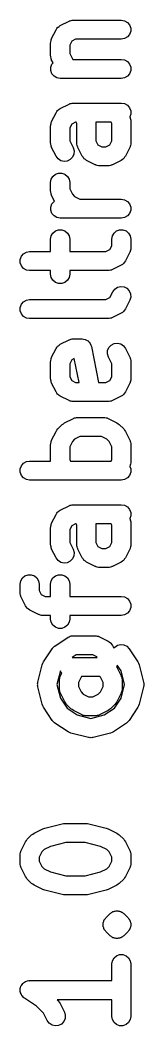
# Model space of a CAD drawing. Extents: x 93.8 to 153.2, y -121.7 to -73.6.
# Drawn here: x 96.64 to 97.45, y -93.76 to -87.18 of the extents above; entities that cross this region are included whole.
import ezdxf

# ---------------------------------------------------------------- set-up
doc = ezdxf.new("R2010")
doc.units = 0
doc.header["$MEASUREMENT"] = 0
doc.layers.add('BLACK', color=7, linetype='CONTINUOUS')

msp = doc.modelspace()

# ---------------------------------------------------------------- linework, layer by layer
at = {"layer": 'Black'}
for p, q in [((96.9, -87.2178), (96.9572, -87.1892)), ((96.9572, -87.1892), (96.9606, -87.1882)), ((96.9606, -87.1882), (96.9638, -87.1864)), ((96.9638, -87.1864), (96.971, -87.1851)), ((96.971, -87.1851), (96.978, -87.1831)), ((96.978, -87.1831), (96.9816, -87.1833)), ((96.9816, -87.1833), (96.9851, -87.1826)), ((96.9851, -87.1826), (97.2994, -87.1826)), ((97.2994, -87.1826), (97.3208, -87.1864)), ((97.3208, -87.1864), (97.3396, -87.1973)), ((97.3396, -87.1973), (97.3536, -87.2139)), ((96.8435, -87.3029), (96.8721, -87.2458)), ((96.8721, -87.2458), (96.8776, -87.2384)), ((96.8776, -87.2384), (96.8826, -87.2307)), ((96.8826, -87.2307), (96.884, -87.2297)), ((96.884, -87.2297), (96.885, -87.2283)), ((96.885, -87.2283), (96.8927, -87.2233)), ((96.8927, -87.2233), (96.9, -87.2178)), ((97.3536, -87.2764), (97.3396, -87.293)), ((97.3536, -87.2139), (97.361, -87.2343)), ((97.361, -87.256), (97.3536, -87.2764)), ((97.361, -87.2343), (97.361, -87.256)), ((96.8369, -87.3309), (96.8376, -87.3273)), ((96.8369, -87.4166), (96.8369, -87.3309)), ((96.8373, -87.3237), (96.8394, -87.3167)), ((96.8376, -87.3273), (96.8373, -87.3237)), ((96.8394, -87.3167), (96.8407, -87.3095)), ((96.8407, -87.3095), (96.8425, -87.3064)), ((96.8425, -87.3064), (96.8435, -87.3029)), ((96.9746, -87.3203), (96.9619, -87.3456)), ((96.9999, -87.3076), (96.9746, -87.3203)), ((97.2994, -87.3076), (96.9999, -87.3076)), ((97.3208, -87.3039), (97.2994, -87.3076)), ((97.3396, -87.293), (97.3208, -87.3039)), ((96.9619, -87.3456), (96.9619, -87.4018)), ((96.9619, -87.4018), (96.9794, -87.4367)), ((96.8376, -87.4201), (96.8369, -87.4166)), ((96.8373, -87.4237), (96.8376, -87.4201)), ((96.8394, -87.4307), (96.8373, -87.4237)), ((96.8379, -87.4914), (96.8453, -87.471)), ((96.8407, -87.4379), (96.8394, -87.4307)), ((96.8425, -87.4411), (96.8407, -87.4379)), ((96.8435, -87.4445), (96.8425, -87.4411)), ((96.8525, -87.4625), (96.8435, -87.4445)), ((96.8453, -87.471), (96.8525, -87.4625)), ((96.9794, -87.4367), (96.9825, -87.4398)), ((96.9825, -87.4398), (97.2994, -87.4398)), ((97.2994, -87.4398), (97.3208, -87.4436)), ((97.3208, -87.4436), (97.3396, -87.4544)), ((97.3396, -87.4544), (97.3536, -87.471)), ((97.3536, -87.471), (97.361, -87.4914)), ((96.8379, -87.5131), (96.8379, -87.4914)), ((96.8453, -87.5335), (96.8379, -87.5131)), ((96.8593, -87.5502), (96.8453, -87.5335)), ((97.3536, -87.5335), (97.3396, -87.5502)), ((97.361, -87.5131), (97.3536, -87.5335)), ((97.361, -87.4914), (97.361, -87.5131)), ((96.8781, -87.561), (96.8593, -87.5502)), ((96.8994, -87.5648), (96.8781, -87.561)), ((97.2994, -87.5648), (96.8994, -87.5648)), ((97.3208, -87.561), (97.2994, -87.5648)), ((97.3396, -87.5502), (97.3208, -87.561)), ((96.9, -87.7607), (96.9572, -87.7321)), ((96.9572, -87.7321), (96.9606, -87.7311)), ((96.9606, -87.7311), (96.9638, -87.7293)), ((96.9638, -87.7293), (96.971, -87.728)), ((96.971, -87.728), (96.978, -87.7259)), ((96.978, -87.7259), (96.9816, -87.7261)), ((96.9816, -87.7261), (96.9851, -87.7255)), ((96.9851, -87.7255), (97.2994, -87.7255)), ((97.2994, -87.7255), (97.3208, -87.7293)), ((97.3208, -87.7293), (97.3396, -87.7401)), ((96.8435, -87.8458), (96.8721, -87.7886)), ((96.8721, -87.7886), (96.8776, -87.7812)), ((96.8776, -87.7812), (96.8826, -87.7736)), ((96.8826, -87.7736), (96.884, -87.7726)), ((96.884, -87.7726), (96.885, -87.7712)), ((96.885, -87.7712), (96.8927, -87.7661)), ((96.8927, -87.7661), (96.9, -87.7607)), ((97.3396, -87.7401), (97.3536, -87.7567)), ((97.3536, -87.7567), (97.361, -87.7771)), ((97.361, -87.7989), (97.3547, -87.816)), ((97.361, -87.7771), (97.361, -87.7989)), ((96.8369, -87.8737), (96.8376, -87.8702)), ((96.8373, -87.8666), (96.8394, -87.8595)), ((96.8376, -87.8702), (96.8373, -87.8666)), ((96.8394, -87.8595), (96.8407, -87.8523)), ((96.8407, -87.8523), (96.8425, -87.8492)), ((96.8425, -87.8492), (96.8435, -87.8458)), ((96.9746, -87.8632), (96.9619, -87.8885)), ((96.9999, -87.8505), (96.9746, -87.8632)), ((97.0037, -87.8505), (96.9999, -87.8505)), ((97.0084, -87.8599), (97.0037, -87.8505)), ((97.0084, -87.988), (97.0084, -87.8599)), ((97.1334, -87.8505), (97.1334, -87.9732)), ((97.2322, -87.8505), (97.1334, -87.8505)), ((97.2369, -87.8599), (97.2322, -87.8505)), ((97.2369, -87.9732), (97.2369, -87.8599)), ((97.3547, -87.816), (97.3553, -87.8172)), ((97.3553, -87.8172), (97.3564, -87.8206)), ((97.3564, -87.8206), (97.3582, -87.8238)), ((97.3582, -87.8238), (97.3594, -87.831)), ((97.3594, -87.831), (97.3615, -87.838)), ((97.3615, -87.838), (97.3613, -87.8416)), ((97.3613, -87.8416), (97.3619, -87.8451)), ((97.3619, -87.8451), (97.3619, -87.988)), ((96.8369, -87.988), (96.8369, -87.8737)), ((96.9619, -87.8885), (96.9619, -87.9732)), ((96.8376, -87.9915), (96.8369, -87.988)), ((96.8373, -87.9951), (96.8376, -87.9915)), ((96.8394, -88.0022), (96.8373, -87.9951)), ((96.8407, -88.0094), (96.8394, -88.0022)), ((96.9619, -87.9732), (96.9839, -88.0172)), ((97.009, -87.9915), (97.0084, -87.988)), ((97.0088, -87.9951), (97.009, -87.9915)), ((97.0109, -88.0022), (97.0088, -87.9951)), ((97.0121, -88.0094), (97.0109, -88.0022)), ((97.1334, -87.9732), (97.146, -87.9986)), ((97.146, -87.9986), (97.1713, -88.0112)), ((97.199, -88.0112), (97.2243, -87.9986)), ((97.2243, -87.9986), (97.2369, -87.9732)), ((97.3594, -88.0022), (97.3582, -88.0094)), ((97.3615, -87.9951), (97.3594, -88.0022)), ((97.3619, -87.988), (97.3613, -87.9915)), ((97.3613, -87.9915), (97.3615, -87.9951)), ((96.8425, -88.0125), (96.8407, -88.0094)), ((96.8435, -88.0159), (96.8425, -88.0125)), ((96.8721, -88.0731), (96.8435, -88.0159)), ((96.9888, -88.0597), (96.9802, -88.0796)), ((96.9839, -88.0172), (96.9901, -88.038)), ((96.9901, -88.038), (96.9888, -88.0597)), ((97.0139, -88.0125), (97.0121, -88.0094)), ((97.015, -88.0159), (97.0139, -88.0125)), ((97.0435, -88.0731), (97.015, -88.0159)), ((97.1713, -88.0112), (97.199, -88.0112)), ((97.3553, -88.0159), (97.3268, -88.0731)), ((97.3564, -88.0125), (97.3553, -88.0159)), ((97.3582, -88.0094), (97.3564, -88.0125)), ((96.885, -88.0905), (96.8721, -88.0731)), ((96.9031, -88.1025), (96.885, -88.0905)), ((96.9243, -88.1075), (96.9031, -88.1025)), ((96.9458, -88.105), (96.9243, -88.1075)), ((96.9652, -88.0953), (96.9458, -88.105)), ((96.9802, -88.0796), (96.9652, -88.0953)), ((97.049, -88.0805), (97.0435, -88.0731)), ((97.054, -88.0881), (97.049, -88.0805)), ((97.0554, -88.0891), (97.054, -88.0881)), ((97.0565, -88.0905), (97.0554, -88.0891)), ((97.0641, -88.0956), (97.0565, -88.0905)), ((97.0715, -88.101), (97.0641, -88.0956)), ((97.1286, -88.1296), (97.0715, -88.101)), ((97.1321, -88.1306), (97.1286, -88.1296)), ((97.1352, -88.1324), (97.1321, -88.1306)), ((97.1424, -88.1337), (97.1352, -88.1324)), ((97.1494, -88.1358), (97.1424, -88.1337)), ((97.2279, -88.1337), (97.2209, -88.1358)), ((97.2351, -88.1324), (97.2279, -88.1337)), ((97.2382, -88.1306), (97.2351, -88.1324)), ((97.2417, -88.1296), (97.2382, -88.1306)), ((97.2988, -88.101), (97.2417, -88.1296)), ((97.3062, -88.0956), (97.2988, -88.101)), ((97.3138, -88.0905), (97.3062, -88.0956)), ((97.3149, -88.0891), (97.3138, -88.0905)), ((97.3162, -88.0881), (97.3149, -88.0891)), ((97.3213, -88.0805), (97.3162, -88.0881)), ((97.3268, -88.0731), (97.3213, -88.0805)), ((96.8516, -88.205), (96.8682, -88.191)), ((96.8682, -88.191), (96.8886, -88.1836)), ((96.8886, -88.1836), (96.9103, -88.1836)), ((96.9103, -88.1836), (96.9307, -88.191)), ((96.9307, -88.191), (96.9473, -88.205)), ((97.153, -88.1356), (97.1494, -88.1358)), ((97.1566, -88.1362), (97.153, -88.1356)), ((97.2137, -88.1362), (97.1566, -88.1362)), ((97.2173, -88.1356), (97.2137, -88.1362)), ((97.2209, -88.1358), (97.2173, -88.1356)), ((96.8369, -88.2451), (96.8407, -88.2238)), ((96.8369, -88.3023), (96.8369, -88.2451)), ((96.8407, -88.2238), (96.8516, -88.205)), ((96.9473, -88.205), (96.9582, -88.2238)), ((96.9582, -88.2238), (96.9619, -88.2451)), ((96.9619, -88.2451), (96.9619, -88.2875)), ((96.8376, -88.3058), (96.8369, -88.3023)), ((96.8373, -88.3094), (96.8376, -88.3058)), ((96.8394, -88.3164), (96.8373, -88.3094)), ((96.8407, -88.3237), (96.8394, -88.3164)), ((96.8425, -88.3268), (96.8407, -88.3237)), ((96.8435, -88.3302), (96.8425, -88.3268)), ((96.862, -88.3671), (96.8435, -88.3302)), ((96.9619, -88.2875), (96.9794, -88.3224)), ((96.9794, -88.3224), (96.9936, -88.3366)), ((96.8379, -88.4057), (96.8453, -88.3853)), ((96.8453, -88.3853), (96.8593, -88.3687)), ((96.8593, -88.3687), (96.862, -88.3671)), ((96.9936, -88.3366), (97.0285, -88.3541)), ((97.0285, -88.3541), (97.2994, -88.3541)), ((97.2994, -88.3541), (97.3208, -88.3578)), ((97.3208, -88.3578), (97.3396, -88.3687)), ((97.3396, -88.3687), (97.3536, -88.3853)), ((97.3536, -88.3853), (97.361, -88.4057)), ((96.8379, -88.4274), (96.8379, -88.4057)), ((96.8453, -88.4478), (96.8379, -88.4274)), ((96.8593, -88.4644), (96.8453, -88.4478)), ((97.3536, -88.4478), (97.3396, -88.4644)), ((97.361, -88.4274), (97.3536, -88.4478)), ((97.361, -88.4057), (97.361, -88.4274)), ((96.8781, -88.4753), (96.8593, -88.4644)), ((96.8994, -88.4791), (96.8781, -88.4753)), ((97.2994, -88.4791), (96.8994, -88.4791)), ((97.3208, -88.4753), (97.2994, -88.4791)), ((97.3396, -88.4644), (97.3208, -88.4753)), ((96.8407, -88.5952), (96.8516, -88.5764)), ((96.8516, -88.5764), (96.8682, -88.5624)), ((96.8682, -88.5624), (96.8886, -88.555)), ((96.8886, -88.555), (96.9103, -88.555)), ((96.9103, -88.555), (96.9307, -88.5624)), ((96.9307, -88.5624), (96.9473, -88.5764)), ((96.9473, -88.5764), (96.9582, -88.5952)), ((97.2407, -88.5952), (97.2516, -88.5764)), ((97.2516, -88.5764), (97.2682, -88.5624)), ((97.2682, -88.5624), (97.2886, -88.555)), ((97.2886, -88.555), (97.3103, -88.555)), ((97.3103, -88.555), (97.3307, -88.5624)), ((97.3307, -88.5624), (97.3473, -88.5764)), ((97.3473, -88.5764), (97.3582, -88.5952)), ((96.8369, -88.6166), (96.8407, -88.5952)), ((96.8369, -88.6969), (96.8369, -88.6166)), ((96.9582, -88.5952), (96.9619, -88.6166)), ((96.9619, -88.6166), (96.9619, -88.6969)), ((97.2243, -88.6843), (97.2369, -88.659)), ((97.2369, -88.6166), (97.2407, -88.5952)), ((97.2369, -88.659), (97.2369, -88.6166)), ((97.3582, -88.5952), (97.3619, -88.6166)), ((97.3619, -88.6166), (97.3619, -88.6737)), ((96.6453, -88.7282), (96.6593, -88.7116)), ((96.6593, -88.7116), (96.6781, -88.7007)), ((96.6781, -88.7007), (96.6994, -88.6969)), ((96.6994, -88.6969), (96.8369, -88.6969)), ((96.9619, -88.6969), (97.199, -88.6969)), ((97.199, -88.6969), (97.2243, -88.6843)), ((97.3553, -88.7017), (97.3268, -88.7588)), ((97.3564, -88.6982), (97.3553, -88.7017)), ((97.3582, -88.6951), (97.3564, -88.6982)), ((97.3594, -88.6879), (97.3582, -88.6951)), ((97.3615, -88.6809), (97.3594, -88.6879)), ((97.3619, -88.6737), (97.3613, -88.6773)), ((97.3613, -88.6773), (97.3615, -88.6809)), ((96.6379, -88.7486), (96.6453, -88.7282)), ((96.6379, -88.7703), (96.6379, -88.7486)), ((96.6453, -88.7907), (96.6379, -88.7703)), ((96.6593, -88.8073), (96.6453, -88.7907)), ((97.2988, -88.7868), (97.2417, -88.8153)), ((97.3062, -88.7813), (97.2988, -88.7868)), ((97.3138, -88.7762), (97.3062, -88.7813)), ((97.3149, -88.7749), (97.3138, -88.7762)), ((97.3162, -88.7738), (97.3149, -88.7749)), ((97.3213, -88.7662), (97.3162, -88.7738)), ((97.3268, -88.7588), (97.3213, -88.7662)), ((96.6781, -88.8182), (96.6593, -88.8073)), ((96.6994, -88.8219), (96.6781, -88.8182)), ((96.8369, -88.8219), (96.6994, -88.8219)), ((96.8369, -88.8451), (96.8369, -88.8219)), ((96.8407, -88.8665), (96.8369, -88.8451)), ((96.9619, -88.8451), (96.9582, -88.8665)), ((97.2137, -88.8219), (96.9619, -88.8219)), ((96.9619, -88.8219), (96.9619, -88.8451)), ((97.2173, -88.8213), (97.2137, -88.8219)), ((97.2209, -88.8215), (97.2173, -88.8213)), ((97.2279, -88.8194), (97.2209, -88.8215)), ((97.2351, -88.8182), (97.2279, -88.8194)), ((97.2382, -88.8164), (97.2351, -88.8182)), ((97.2417, -88.8153), (97.2382, -88.8164)), ((96.8516, -88.8853), (96.8407, -88.8665)), ((96.8682, -88.8993), (96.8516, -88.8853)), ((96.8886, -88.9067), (96.8682, -88.8993)), ((96.9103, -88.9067), (96.8886, -88.9067)), ((96.9307, -88.8993), (96.9103, -88.9067)), ((96.9473, -88.8853), (96.9307, -88.8993)), ((96.9582, -88.8665), (96.9473, -88.8853)), ((97.2243, -88.9986), (97.2435, -88.96)), ((97.2435, -88.96), (97.2565, -88.9426)), ((97.2565, -88.9426), (97.2746, -88.9307)), ((97.2746, -88.9307), (97.2957, -88.9256)), ((97.2957, -88.9256), (97.3172, -88.9281)), ((97.3172, -88.9281), (97.3367, -88.9378)), ((97.3367, -88.9378), (97.3516, -88.9536)), ((97.3516, -88.9536), (97.3602, -88.9735)), ((97.3602, -88.9735), (97.3615, -88.9951)), ((96.6379, -89.0629), (96.6453, -89.0425)), ((96.6453, -89.0425), (96.6593, -89.0258)), ((96.6593, -89.0258), (96.6781, -89.015)), ((96.6781, -89.015), (96.6994, -89.0112)), ((96.6994, -89.0112), (97.199, -89.0112)), ((97.199, -89.0112), (97.2243, -88.9986)), ((97.3553, -89.016), (97.3268, -89.0731)), ((97.3615, -88.9951), (97.3553, -89.016)), ((96.6379, -89.0846), (96.6379, -89.0629)), ((96.6453, -89.105), (96.6379, -89.0846)), ((96.6593, -89.1216), (96.6453, -89.105)), ((96.6781, -89.1324), (96.6593, -89.1216)), ((97.2988, -89.101), (97.2417, -89.1296)), ((97.3062, -89.0956), (97.2988, -89.101)), ((97.3138, -89.0905), (97.3062, -89.0956)), ((97.3149, -89.0891), (97.3138, -89.0905)), ((97.3162, -89.0881), (97.3149, -89.0891)), ((97.3213, -89.0805), (97.3162, -89.0881)), ((97.3268, -89.0731), (97.3213, -89.0805)), ((96.6994, -89.1362), (96.6781, -89.1324)), ((97.2137, -89.1362), (96.6994, -89.1362)), ((97.2173, -89.1356), (97.2137, -89.1362)), ((97.2209, -89.1358), (97.2173, -89.1356)), ((97.2279, -89.1337), (97.2209, -89.1358)), ((97.2351, -89.1324), (97.2279, -89.1337)), ((97.2382, -89.1306), (97.2351, -89.1324)), ((97.2417, -89.1296), (97.2382, -89.1306)), ((96.8776, -89.3241), (96.8826, -89.3165)), ((96.8826, -89.3165), (96.884, -89.3154)), ((96.884, -89.3154), (96.885, -89.314)), ((96.885, -89.314), (96.8927, -89.309)), ((96.8927, -89.309), (96.9, -89.3035)), ((96.9, -89.3035), (96.9572, -89.275)), ((96.9572, -89.275), (96.9606, -89.2739)), ((96.9606, -89.2739), (96.9638, -89.2721)), ((96.9638, -89.2721), (96.971, -89.2709)), ((96.971, -89.2709), (96.978, -89.2688)), ((96.978, -89.2688), (96.9816, -89.269)), ((96.9816, -89.269), (96.9851, -89.2684)), ((96.9851, -89.2684), (97.0423, -89.2684)), ((97.0423, -89.2684), (97.0523, -89.2701)), ((97.0523, -89.2701), (97.0623, -89.2717)), ((97.0623, -89.2717), (97.063, -89.272)), ((97.063, -89.272), (97.0637, -89.2721)), ((97.0637, -89.2721), (97.0724, -89.2772)), ((97.0724, -89.2772), (97.0814, -89.2821)), ((97.0814, -89.2821), (97.0818, -89.2826)), ((97.0818, -89.2826), (97.0825, -89.283)), ((97.0825, -89.283), (97.089, -89.2908)), ((97.089, -89.2908), (97.0957, -89.2984)), ((97.0957, -89.2984), (97.0959, -89.2991)), ((97.0959, -89.2991), (97.0964, -89.2996)), ((97.0964, -89.2996), (97.0999, -89.3092)), ((97.0999, -89.3092), (97.1036, -89.3186)), ((97.1036, -89.3186), (97.1507, -89.5541)), ((97.2187, -89.325), (97.2336, -89.3092)), ((97.2336, -89.3092), (97.253, -89.2995)), ((97.253, -89.2995), (97.2746, -89.297)), ((97.2746, -89.297), (97.2957, -89.3021)), ((97.2957, -89.3021), (97.3138, -89.314)), ((97.3138, -89.314), (97.3268, -89.3315)), ((96.8435, -89.3886), (96.8721, -89.3315)), ((96.8721, -89.3315), (96.8776, -89.3241)), ((97.2088, -89.3666), (97.2101, -89.3449)), ((97.215, -89.3874), (97.2088, -89.3666)), ((97.2101, -89.3449), (97.2187, -89.325)), ((97.3268, -89.3315), (97.3553, -89.3886)), ((96.8369, -89.4166), (96.8376, -89.413)), ((96.8369, -89.5309), (96.8369, -89.4166)), ((96.8373, -89.4094), (96.8394, -89.4024)), ((96.8376, -89.413), (96.8373, -89.4094)), ((96.8394, -89.4024), (96.8407, -89.3952)), ((96.8407, -89.3952), (96.8425, -89.3921)), ((96.8425, -89.3921), (96.8435, -89.3886)), ((96.9746, -89.406), (96.9619, -89.4313)), ((96.9619, -89.4313), (96.9619, -89.5161)), ((96.9919, -89.3974), (96.9746, -89.406)), ((97.0232, -89.5541), (96.9919, -89.3974)), ((97.2369, -89.4313), (97.215, -89.3874)), ((97.2369, -89.5161), (97.2369, -89.4313)), ((97.3553, -89.3886), (97.3564, -89.3921)), ((97.3564, -89.3921), (97.3582, -89.3952)), ((97.3582, -89.3952), (97.3594, -89.4024)), ((97.3594, -89.4024), (97.3615, -89.4094)), ((97.3615, -89.4094), (97.3613, -89.413)), ((97.3613, -89.413), (97.3619, -89.4166)), ((97.3619, -89.4166), (97.3619, -89.5309)), ((96.9619, -89.5161), (96.9746, -89.5414)), ((97.2243, -89.5414), (97.2369, -89.5161)), ((96.8376, -89.5344), (96.8369, -89.5309)), ((96.8373, -89.538), (96.8376, -89.5344)), ((96.8394, -89.545), (96.8373, -89.538)), ((96.8407, -89.5522), (96.8394, -89.545)), ((96.8425, -89.5554), (96.8407, -89.5522)), ((96.8435, -89.5588), (96.8425, -89.5554)), ((96.8721, -89.616), (96.8435, -89.5588)), ((96.9746, -89.5414), (96.9999, -89.5541)), ((96.9999, -89.5541), (97.0232, -89.5541)), ((97.1507, -89.5541), (97.199, -89.5541)), ((97.199, -89.5541), (97.2243, -89.5414)), ((97.3553, -89.5588), (97.3268, -89.616)), ((97.3564, -89.5554), (97.3553, -89.5588)), ((97.3582, -89.5522), (97.3564, -89.5554)), ((97.3594, -89.545), (97.3582, -89.5522)), ((97.3615, -89.538), (97.3594, -89.545)), ((97.3619, -89.5309), (97.3613, -89.5344)), ((97.3613, -89.5344), (97.3615, -89.538)), ((96.8776, -89.6233), (96.8721, -89.616)), ((96.8826, -89.631), (96.8776, -89.6233)), ((96.884, -89.632), (96.8826, -89.631)), ((96.885, -89.6334), (96.884, -89.632)), ((96.8927, -89.6384), (96.885, -89.6334)), ((96.9, -89.6439), (96.8927, -89.6384)), ((96.9572, -89.6725), (96.9, -89.6439)), ((97.2988, -89.6439), (97.2417, -89.6725)), ((97.3062, -89.6384), (97.2988, -89.6439)), ((97.3138, -89.6334), (97.3062, -89.6384)), ((97.3149, -89.632), (97.3138, -89.6334)), ((97.3162, -89.631), (97.3149, -89.632)), ((97.3213, -89.6233), (97.3162, -89.631)), ((97.3268, -89.616), (97.3213, -89.6233)), ((96.9606, -89.6735), (96.9572, -89.6725)), ((96.9638, -89.6753), (96.9606, -89.6735)), ((96.971, -89.6766), (96.9638, -89.6753)), ((96.978, -89.6787), (96.971, -89.6766)), ((96.9816, -89.6784), (96.978, -89.6787)), ((96.9851, -89.6791), (96.9816, -89.6784)), ((97.2137, -89.6791), (96.9851, -89.6791)), ((97.2173, -89.6784), (97.2137, -89.6791)), ((97.2209, -89.6787), (97.2173, -89.6784)), ((97.2279, -89.6766), (97.2209, -89.6787)), ((97.2351, -89.6753), (97.2279, -89.6766)), ((97.2382, -89.6735), (97.2351, -89.6753)), ((97.2417, -89.6725), (97.2382, -89.6735)), ((96.8838, -89.8581), (96.9124, -89.8295)), ((96.9124, -89.8295), (96.9206, -89.8238)), ((96.9206, -89.8238), (96.9286, -89.8178)), ((96.9286, -89.8178), (96.9858, -89.7892)), ((96.9858, -89.7892), (96.9892, -89.7882)), ((96.9892, -89.7882), (96.9923, -89.7864)), ((96.9923, -89.7864), (96.9996, -89.7851)), ((96.9996, -89.7851), (97.0066, -89.7831)), ((97.0066, -89.7831), (97.0102, -89.7833)), ((97.0102, -89.7833), (97.0137, -89.7826)), ((97.0137, -89.7826), (97.1851, -89.7826)), ((97.1851, -89.7826), (97.1887, -89.7833)), ((97.1887, -89.7833), (97.1923, -89.7831)), ((97.1923, -89.7831), (97.1993, -89.7851)), ((97.1993, -89.7851), (97.2065, -89.7864)), ((97.2065, -89.7864), (97.2096, -89.7882)), ((97.2096, -89.7882), (97.2131, -89.7892)), ((97.2131, -89.7892), (97.2702, -89.8178)), ((97.2702, -89.8178), (97.2783, -89.8238)), ((97.2783, -89.8238), (97.2865, -89.8295)), ((97.2865, -89.8295), (97.3151, -89.8581)), ((96.8435, -89.9315), (96.8721, -89.8743)), ((96.8721, -89.8743), (96.8781, -89.8663)), ((96.8781, -89.8663), (96.8838, -89.8581)), ((97.0285, -89.9076), (96.9936, -89.9251)), ((97.1704, -89.9076), (97.0285, -89.9076)), ((97.2053, -89.9251), (97.1704, -89.9076)), ((97.3151, -89.8581), (97.3208, -89.8663)), ((97.3208, -89.8663), (97.3268, -89.8743)), ((97.3268, -89.8743), (97.3553, -89.9315)), ((96.8369, -89.9594), (96.8376, -89.9559)), ((96.8369, -90.0684), (96.8369, -89.9594)), ((96.8373, -89.9523), (96.8394, -89.9453)), ((96.8376, -89.9559), (96.8373, -89.9523)), ((96.8394, -89.9453), (96.8407, -89.9381)), ((96.8407, -89.9381), (96.8425, -89.9349)), ((96.8425, -89.9349), (96.8435, -89.9315)), ((96.9794, -89.9393), (96.9619, -89.9742)), ((96.9619, -89.9742), (96.9619, -90.059)), ((96.9936, -89.9251), (96.9794, -89.9393)), ((97.2195, -89.9393), (97.2053, -89.9251)), ((97.2369, -89.9742), (97.2195, -89.9393)), ((97.2369, -90.059), (97.2369, -89.9742)), ((97.3553, -89.9315), (97.3564, -89.9349)), ((97.3564, -89.9349), (97.3582, -89.9381)), ((97.3582, -89.9381), (97.3594, -89.9453)), ((97.3594, -89.9453), (97.3615, -89.9523)), ((97.3615, -89.9523), (97.3613, -89.9559)), ((97.3613, -89.9559), (97.3619, -89.9594)), ((97.3619, -89.9594), (97.3619, -90.0737)), ((96.6379, -90.12), (96.6453, -90.0996)), ((96.6453, -90.0996), (96.6593, -90.083)), ((96.6593, -90.083), (96.6781, -90.0721)), ((96.6781, -90.0721), (96.6994, -90.0684)), ((96.6994, -90.0684), (96.8369, -90.0684)), ((96.9619, -90.059), (96.9666, -90.0684)), ((96.9666, -90.0684), (97.2322, -90.0684)), ((97.2322, -90.0684), (97.2369, -90.059)), ((97.3553, -90.1017), (97.3547, -90.1029)), ((97.3547, -90.1029), (97.361, -90.12)), ((97.3564, -90.0982), (97.3553, -90.1017)), ((97.3582, -90.0951), (97.3564, -90.0982)), ((97.3594, -90.0879), (97.3582, -90.0951)), ((97.3615, -90.0809), (97.3594, -90.0879)), ((97.3619, -90.0737), (97.3613, -90.0773)), ((97.3613, -90.0773), (97.3615, -90.0809)), ((96.6379, -90.1417), (96.6379, -90.12)), ((96.6453, -90.1621), (96.6379, -90.1417)), ((96.6593, -90.1787), (96.6453, -90.1621)), ((97.3536, -90.1621), (97.3396, -90.1787)), ((97.361, -90.1417), (97.3536, -90.1621)), ((97.361, -90.12), (97.361, -90.1417)), ((96.6781, -90.1896), (96.6593, -90.1787)), ((96.6994, -90.1934), (96.6781, -90.1896)), ((97.2994, -90.1934), (96.6994, -90.1934)), ((97.3208, -90.1896), (97.2994, -90.1934)), ((97.3396, -90.1787), (97.3208, -90.1896)), ((96.9, -90.3892), (96.9572, -90.3607)), ((96.9572, -90.3607), (96.9606, -90.3596)), ((96.9606, -90.3596), (96.9638, -90.3578)), ((96.9638, -90.3578), (96.971, -90.3566)), ((96.971, -90.3566), (96.978, -90.3545)), ((96.978, -90.3545), (96.9816, -90.3547)), ((96.9816, -90.3547), (96.9851, -90.3541)), ((96.9851, -90.3541), (97.2994, -90.3541)), ((97.2994, -90.3541), (97.3208, -90.3578)), ((97.3208, -90.3578), (97.3396, -90.3687)), ((97.3396, -90.3687), (97.3536, -90.3853)), ((96.8435, -90.4743), (96.8721, -90.4172)), ((96.8721, -90.4172), (96.8776, -90.4098)), ((96.8776, -90.4098), (96.8826, -90.4022)), ((96.8826, -90.4022), (96.884, -90.4011)), ((96.884, -90.4011), (96.885, -90.3998)), ((96.885, -90.3998), (96.8927, -90.3947)), ((96.8927, -90.3947), (96.9, -90.3892)), ((97.3536, -90.3853), (97.361, -90.4057)), ((97.361, -90.4274), (97.3547, -90.4446)), ((97.361, -90.4057), (97.361, -90.4274)), ((96.8369, -90.5023), (96.8376, -90.4987)), ((96.8369, -90.6166), (96.8369, -90.5023)), ((96.8373, -90.4951), (96.8394, -90.4881)), ((96.8376, -90.4987), (96.8373, -90.4951)), ((96.8394, -90.4881), (96.8407, -90.4809)), ((96.8407, -90.4809), (96.8425, -90.4778)), ((96.8425, -90.4778), (96.8435, -90.4743)), ((96.9746, -90.4917), (96.9619, -90.517)), ((96.9999, -90.4791), (96.9746, -90.4917)), ((97.0037, -90.4791), (96.9999, -90.4791)), ((97.0084, -90.4885), (97.0037, -90.4791)), ((97.0084, -90.6166), (97.0084, -90.4885)), ((97.1334, -90.4791), (97.1334, -90.6018)), ((97.2322, -90.4791), (97.1334, -90.4791)), ((97.2369, -90.4885), (97.2322, -90.4791)), ((97.2369, -90.6018), (97.2369, -90.4885)), ((97.3547, -90.4446), (97.3553, -90.4458)), ((97.3553, -90.4458), (97.3564, -90.4492)), ((97.3564, -90.4492), (97.3582, -90.4523)), ((97.3582, -90.4523), (97.3594, -90.4596)), ((97.3594, -90.4596), (97.3615, -90.4666)), ((97.3615, -90.4666), (97.3613, -90.4702)), ((97.3613, -90.4702), (97.3619, -90.4737)), ((97.3619, -90.4737), (97.3619, -90.6166)), ((96.9619, -90.517), (96.9619, -90.6018)), ((96.8376, -90.6201), (96.8369, -90.6166)), ((96.8373, -90.6237), (96.8376, -90.6201)), ((96.8394, -90.6307), (96.8373, -90.6237)), ((96.8407, -90.6379), (96.8394, -90.6307)), ((96.9619, -90.6018), (96.9839, -90.6458)), ((97.009, -90.6201), (97.0084, -90.6166)), ((97.0088, -90.6237), (97.009, -90.6201)), ((97.0109, -90.6307), (97.0088, -90.6237)), ((97.0121, -90.6379), (97.0109, -90.6307)), ((97.1334, -90.6018), (97.146, -90.6271)), ((97.146, -90.6271), (97.1713, -90.6398)), ((97.199, -90.6398), (97.2243, -90.6271)), ((97.2243, -90.6271), (97.2369, -90.6018)), ((97.3594, -90.6307), (97.3582, -90.6379)), ((97.3615, -90.6237), (97.3594, -90.6307)), ((97.3619, -90.6166), (97.3613, -90.6201)), ((97.3613, -90.6201), (97.3615, -90.6237)), ((96.8425, -90.6411), (96.8407, -90.6379)), ((96.8435, -90.6445), (96.8425, -90.6411)), ((96.8721, -90.7017), (96.8435, -90.6445)), ((96.9888, -90.6882), (96.9802, -90.7082)), ((96.9839, -90.6458), (96.9901, -90.6666)), ((96.9901, -90.6666), (96.9888, -90.6882)), ((97.0139, -90.6411), (97.0121, -90.6379)), ((97.015, -90.6445), (97.0139, -90.6411)), ((97.0435, -90.7017), (97.015, -90.6445)), ((97.1713, -90.6398), (97.199, -90.6398)), ((97.3553, -90.6445), (97.3268, -90.7017)), ((97.3564, -90.6411), (97.3553, -90.6445)), ((97.3582, -90.6379), (97.3564, -90.6411)), ((96.885, -90.7191), (96.8721, -90.7017)), ((96.9031, -90.7311), (96.885, -90.7191)), ((96.9243, -90.7361), (96.9031, -90.7311)), ((96.9458, -90.7336), (96.9243, -90.7361)), ((96.9652, -90.7239), (96.9458, -90.7336)), ((96.9802, -90.7082), (96.9652, -90.7239)), ((97.049, -90.709), (97.0435, -90.7017)), ((97.054, -90.7167), (97.049, -90.709)), ((97.0554, -90.7177), (97.054, -90.7167)), ((97.0565, -90.7191), (97.0554, -90.7177)), ((97.0641, -90.7242), (97.0565, -90.7191)), ((97.0715, -90.7296), (97.0641, -90.7242)), ((97.1286, -90.7582), (97.0715, -90.7296)), ((97.1321, -90.7592), (97.1286, -90.7582)), ((97.1352, -90.761), (97.1321, -90.7592)), ((97.1424, -90.7623), (97.1352, -90.761)), ((97.1494, -90.7644), (97.1424, -90.7623)), ((97.153, -90.7642), (97.1494, -90.7644)), ((97.1566, -90.7648), (97.153, -90.7642)), ((97.2137, -90.7648), (97.1566, -90.7648)), ((97.2173, -90.7642), (97.2137, -90.7648)), ((97.2209, -90.7644), (97.2173, -90.7642)), ((97.2279, -90.7623), (97.2209, -90.7644)), ((97.2351, -90.761), (97.2279, -90.7623)), ((97.2382, -90.7592), (97.2351, -90.761)), ((97.2417, -90.7582), (97.2382, -90.7592)), ((97.2988, -90.7296), (97.2417, -90.7582)), ((97.3062, -90.7242), (97.2988, -90.7296)), ((97.3138, -90.7191), (97.3062, -90.7242)), ((97.3149, -90.7177), (97.3138, -90.7191)), ((97.3162, -90.7167), (97.3149, -90.7177)), ((97.3213, -90.709), (97.3162, -90.7167)), ((97.3268, -90.7017), (97.3213, -90.709)), ((96.6516, -90.8335), (96.6682, -90.8196)), ((96.6682, -90.8196), (96.6886, -90.8122)), ((96.6886, -90.8122), (96.7103, -90.8122)), ((96.7103, -90.8122), (96.7307, -90.8196)), ((96.7307, -90.8196), (96.7473, -90.8335)), ((96.8516, -90.8335), (96.8682, -90.8196)), ((96.8682, -90.8196), (96.8886, -90.8122)), ((96.8886, -90.8122), (96.9103, -90.8122)), ((96.9103, -90.8122), (96.9307, -90.8196)), ((96.9307, -90.8196), (96.9473, -90.8335)), ((96.6369, -90.8737), (96.6407, -90.8523)), ((96.6369, -90.9309), (96.6369, -90.8737)), ((96.6407, -90.8523), (96.6516, -90.8335)), ((96.7473, -90.8335), (96.7582, -90.8523)), ((96.7582, -90.8523), (96.7619, -90.8737)), ((96.7619, -90.8737), (96.7619, -90.9161)), ((96.8369, -90.8737), (96.8407, -90.8523)), ((96.8369, -90.9541), (96.8369, -90.8737)), ((96.8407, -90.8523), (96.8516, -90.8335)), ((96.9473, -90.8335), (96.9582, -90.8523)), ((96.9582, -90.8523), (96.9619, -90.8737)), ((96.9619, -90.8737), (96.9619, -90.9541)), ((96.6376, -90.9344), (96.6369, -90.9309)), ((96.6373, -90.938), (96.6376, -90.9344)), ((96.6394, -90.945), (96.6373, -90.938)), ((96.6407, -90.9522), (96.6394, -90.945)), ((96.6425, -90.9554), (96.6407, -90.9522)), ((96.6435, -90.9588), (96.6425, -90.9554)), ((96.6721, -91.0159), (96.6435, -90.9588)), ((96.7619, -90.9161), (96.7746, -90.9414)), ((96.7746, -90.9414), (96.7999, -90.9541)), ((96.7999, -90.9541), (96.8369, -90.9541)), ((96.9619, -90.9541), (97.2994, -90.9541)), ((97.2994, -90.9541), (97.3208, -90.9578)), ((97.3208, -90.9578), (97.3396, -90.9687)), ((96.6776, -91.0233), (96.6721, -91.0159)), ((96.6826, -91.031), (96.6776, -91.0233)), ((97.3396, -90.9687), (97.3536, -90.9853)), ((97.3536, -90.9853), (97.361, -91.0057)), ((97.361, -91.0274), (97.3536, -91.0478)), ((97.361, -91.0057), (97.361, -91.0274)), ((96.684, -91.032), (96.6826, -91.031)), ((96.685, -91.0334), (96.684, -91.032)), ((96.6927, -91.0384), (96.685, -91.0334)), ((96.7, -91.0439), (96.6927, -91.0384)), ((96.7572, -91.0725), (96.7, -91.0439)), ((96.7606, -91.0735), (96.7572, -91.0725)), ((96.7638, -91.0753), (96.7606, -91.0735)), ((96.771, -91.0766), (96.7638, -91.0753)), ((96.778, -91.0787), (96.771, -91.0766)), ((96.7816, -91.0784), (96.778, -91.0787)), ((96.7851, -91.0791), (96.7816, -91.0784)), ((96.8369, -91.0791), (96.7851, -91.0791)), ((96.8369, -91.1023), (96.8369, -91.0791)), ((97.2994, -91.0791), (96.9619, -91.0791)), ((96.9619, -91.0791), (96.9619, -91.1023)), ((97.3208, -91.0753), (97.2994, -91.0791)), ((97.3396, -91.0644), (97.3208, -91.0753)), ((97.3536, -91.0478), (97.3396, -91.0644)), ((96.8407, -91.1237), (96.8369, -91.1023)), ((96.8516, -91.1425), (96.8407, -91.1237)), ((96.8682, -91.1564), (96.8516, -91.1425)), ((96.8886, -91.1638), (96.8682, -91.1564)), ((96.9307, -91.1564), (96.9103, -91.1638)), ((96.9473, -91.1425), (96.9307, -91.1564)), ((96.9582, -91.1237), (96.9473, -91.1425)), ((96.9619, -91.1023), (96.9582, -91.1237)), ((96.8648, -91.2789), (96.9505, -91.2217)), ((96.9103, -91.1638), (96.8886, -91.1638)), ((96.9505, -91.2217), (96.9573, -91.2187)), ((96.9573, -91.2187), (96.9638, -91.215)), ((96.9638, -91.215), (96.9672, -91.2144)), ((96.9672, -91.2144), (96.9704, -91.213)), ((96.9704, -91.213), (96.9778, -91.2125)), ((96.9778, -91.2125), (96.9851, -91.2112)), ((96.9851, -91.2112), (97.128, -91.2112)), ((97.128, -91.2112), (97.1315, -91.2118)), ((97.1315, -91.2118), (97.1351, -91.2116)), ((97.1351, -91.2116), (97.1422, -91.2137)), ((97.1422, -91.2137), (97.1494, -91.215)), ((97.1494, -91.215), (97.1525, -91.2168)), ((97.1525, -91.2168), (97.156, -91.2178)), ((97.156, -91.2178), (97.2131, -91.2464)), ((96.8491, -91.2938), (96.8559, -91.2873)), ((96.8559, -91.2873), (96.8624, -91.2805)), ((96.8624, -91.2805), (96.8637, -91.2799)), ((96.8637, -91.2799), (96.8648, -91.2789)), ((97.2131, -91.2464), (97.2205, -91.2518)), ((97.2205, -91.2518), (97.2281, -91.2569)), ((97.2281, -91.2569), (97.2291, -91.2583)), ((97.2291, -91.2583), (97.2305, -91.2593)), ((97.2305, -91.2593), (97.2356, -91.267)), ((97.2356, -91.267), (97.241, -91.2743)), ((97.241, -91.2743), (97.2506, -91.2934)), ((97.2506, -91.2934), (97.2563, -91.2857)), ((97.2563, -91.2857), (97.2743, -91.2736)), ((97.2743, -91.2736), (97.2954, -91.2685)), ((97.2954, -91.2685), (97.317, -91.2709)), ((97.317, -91.2709), (97.3364, -91.2805)), ((97.3364, -91.2805), (97.3514, -91.2962)), ((96.7903, -91.3819), (96.8474, -91.2962)), ((96.8474, -91.2962), (96.8484, -91.2951)), ((96.8484, -91.2951), (96.8491, -91.2938)), ((97.0041, -91.3362), (96.9773, -91.3541)), ((96.9773, -91.3541), (97.1412, -91.3541)), ((97.1132, -91.3362), (97.0041, -91.3362)), ((97.1386, -91.3489), (97.1132, -91.3362)), ((97.1412, -91.3541), (97.1386, -91.3489)), ((97.3514, -91.2962), (97.4086, -91.3819)), ((96.7531, -91.5157), (96.7817, -91.4014)), ((96.7817, -91.4014), (96.786, -91.3916)), ((96.786, -91.3916), (96.7903, -91.3819)), ((97.2704, -91.4144), (97.269, -91.4164)), ((97.269, -91.4164), (97.2696, -91.4172)), ((97.2696, -91.4172), (97.2982, -91.4743)), ((97.2711, -91.4118), (97.2704, -91.4144)), ((97.2724, -91.4094), (97.2711, -91.4118)), ((97.2733, -91.4044), (97.2724, -91.4094)), ((97.2986, -91.4422), (97.2733, -91.4044)), ((97.4086, -91.3819), (97.4128, -91.3916)), ((97.4128, -91.3916), (97.4172, -91.4014)), ((97.4172, -91.4014), (97.4458, -91.5157)), ((96.9003, -91.4422), (96.8781, -91.5309)), ((96.8945, -91.4951), (96.8966, -91.4881)), ((96.8966, -91.4881), (96.8978, -91.4809)), ((96.8978, -91.4809), (96.8996, -91.4778)), ((96.8996, -91.4778), (96.9007, -91.4743)), ((96.9004, -91.4421), (96.9003, -91.4422)), ((96.9024, -91.4478), (96.9004, -91.4421)), ((96.9007, -91.4743), (96.9096, -91.4564)), ((96.9096, -91.4564), (96.9024, -91.4478)), ((97.0365, -91.4822), (97.0191, -91.517)), ((97.0396, -91.4791), (97.0365, -91.4822)), ((97.1593, -91.4791), (97.0396, -91.4791)), ((97.1623, -91.4822), (97.1593, -91.4791)), ((97.1798, -91.517), (97.1623, -91.4822)), ((97.2982, -91.4743), (97.2992, -91.4778)), ((97.3207, -91.5309), (97.2986, -91.4422)), ((97.2992, -91.4778), (97.301, -91.4809)), ((97.301, -91.4809), (97.3023, -91.4881)), ((97.3023, -91.4881), (97.3044, -91.4951)), ((96.7516, -91.5244), (96.7528, -91.5201)), ((96.752, -91.5309), (96.7516, -91.5244)), ((96.7516, -91.5373), (96.752, -91.5309)), ((96.7528, -91.5416), (96.7516, -91.5373)), ((96.7528, -91.5201), (96.7531, -91.5157)), ((96.7531, -91.546), (96.7528, -91.5416)), ((96.7817, -91.6603), (96.7531, -91.546)), ((96.8781, -91.5309), (96.9003, -91.6195)), ((96.8941, -91.5023), (96.8947, -91.4987)), ((96.8941, -91.5594), (96.8941, -91.5023)), ((96.8947, -91.4987), (96.8945, -91.4951)), ((97.0191, -91.517), (97.0191, -91.5447)), ((97.0191, -91.5447), (97.0365, -91.5795)), ((97.1623, -91.5795), (97.1798, -91.5447)), ((97.1798, -91.5447), (97.1798, -91.517)), ((97.2986, -91.6195), (97.3207, -91.5309)), ((97.3044, -91.4951), (97.3042, -91.4987)), ((97.3042, -91.4987), (97.3048, -91.5023)), ((97.3048, -91.5023), (97.3048, -91.5594)), ((97.4458, -91.546), (97.4172, -91.6603)), ((97.4458, -91.5157), (97.4461, -91.5201)), ((97.4461, -91.5416), (97.4458, -91.546)), ((97.4461, -91.5201), (97.4473, -91.5244)), ((97.4473, -91.5373), (97.4461, -91.5416)), ((97.4473, -91.5244), (97.4468, -91.5309)), ((97.4468, -91.5309), (97.4473, -91.5373)), ((96.8947, -91.563), (96.8941, -91.5594)), ((96.8945, -91.5666), (96.8947, -91.563)), ((96.8966, -91.5736), (96.8945, -91.5666)), ((96.8978, -91.5808), (96.8966, -91.5736)), ((96.8996, -91.5839), (96.8978, -91.5808)), ((96.9007, -91.5874), (96.8996, -91.5839)), ((96.9003, -91.6195), (96.9445, -91.6858)), ((96.9292, -91.6445), (96.9007, -91.5874)), ((97.0365, -91.5795), (97.0507, -91.5938)), ((97.0507, -91.5938), (97.0856, -91.6112)), ((97.0856, -91.6112), (97.1132, -91.6112)), ((97.1132, -91.6112), (97.1481, -91.5938)), ((97.1481, -91.5938), (97.1623, -91.5795)), ((97.2544, -91.6858), (97.2986, -91.6195)), ((97.2982, -91.5874), (97.2696, -91.6445)), ((97.2992, -91.5839), (97.2982, -91.5874)), ((97.301, -91.5808), (97.2992, -91.5839)), ((97.3023, -91.5736), (97.301, -91.5808)), ((97.3044, -91.5666), (97.3023, -91.5736)), ((97.3048, -91.5594), (97.3042, -91.563)), ((97.3042, -91.563), (97.3044, -91.5666)), ((96.786, -91.67), (96.7817, -91.6603)), ((96.7903, -91.6798), (96.786, -91.67)), ((96.8474, -91.7655), (96.7903, -91.6798)), ((96.9352, -91.6526), (96.9292, -91.6445)), ((96.9409, -91.6608), (96.9352, -91.6526)), ((96.9695, -91.6893), (96.9409, -91.6608)), ((96.9445, -91.6858), (97.0108, -91.73)), ((97.1881, -91.73), (97.2544, -91.6858)), ((97.2579, -91.6608), (97.2293, -91.6893)), ((97.2637, -91.6526), (97.2579, -91.6608)), ((97.2696, -91.6445), (97.2637, -91.6526)), ((97.4086, -91.6798), (97.3514, -91.7655)), ((97.4128, -91.6701), (97.4086, -91.6798)), ((97.4172, -91.6603), (97.4128, -91.6701)), ((96.9777, -91.6951), (96.9695, -91.6893)), ((96.9858, -91.701), (96.9777, -91.6951)), ((97.0429, -91.7296), (96.9858, -91.701)), ((97.0108, -91.73), (97.0994, -91.7521)), ((97.0464, -91.7306), (97.0429, -91.7296)), ((97.0495, -91.7324), (97.0464, -91.7306)), ((97.0567, -91.7337), (97.0495, -91.7324)), ((97.0637, -91.7358), (97.0567, -91.7337)), ((97.0673, -91.7356), (97.0637, -91.7358)), ((97.0709, -91.7362), (97.0673, -91.7356)), ((97.128, -91.7362), (97.0709, -91.7362)), ((97.0994, -91.7521), (97.1881, -91.73)), ((97.1315, -91.7356), (97.128, -91.7362)), ((97.1351, -91.7358), (97.1315, -91.7356)), ((97.1422, -91.7337), (97.1351, -91.7358)), ((97.1494, -91.7324), (97.1422, -91.7337)), ((97.1525, -91.7306), (97.1494, -91.7324)), ((97.1559, -91.7296), (97.1525, -91.7306)), ((97.2131, -91.701), (97.1559, -91.7296)), ((97.2211, -91.6951), (97.2131, -91.701)), ((97.2293, -91.6893), (97.2211, -91.6951)), ((96.8484, -91.7666), (96.8474, -91.7655)), ((96.8491, -91.7679), (96.8484, -91.7666)), ((96.8559, -91.7744), (96.8491, -91.7679)), ((96.8624, -91.7812), (96.8559, -91.7744)), ((96.8637, -91.7819), (96.8624, -91.7812)), ((96.8648, -91.7829), (96.8637, -91.7819)), ((96.9505, -91.84), (96.8648, -91.7829)), ((97.3341, -91.7829), (97.2484, -91.84)), ((97.3351, -91.7819), (97.3341, -91.7829)), ((97.3364, -91.7812), (97.3351, -91.7819)), ((97.343, -91.7744), (97.3364, -91.7812)), ((97.3498, -91.7679), (97.343, -91.7744)), ((97.3504, -91.7666), (97.3498, -91.7679)), ((97.3514, -91.7655), (97.3504, -91.7666)), ((96.9603, -91.8443), (96.9505, -91.84)), ((96.97, -91.8486), (96.9603, -91.8443)), ((97.0843, -91.8772), (96.97, -91.8486)), ((97.0887, -91.8775), (97.0843, -91.8772)), ((97.0929, -91.8787), (97.0887, -91.8775)), ((97.0994, -91.8783), (97.0929, -91.8787)), ((97.1059, -91.8787), (97.0994, -91.8783)), ((97.1102, -91.8775), (97.1059, -91.8787)), ((97.1146, -91.8772), (97.1102, -91.8775)), ((97.2289, -91.8486), (97.1146, -91.8772)), ((97.2386, -91.8443), (97.2289, -91.8486)), ((97.2484, -91.84), (97.2386, -91.8443)), ((96.7286, -92.5035), (96.7858, -92.475)), ((96.7858, -92.475), (96.7923, -92.473)), ((96.7923, -92.473), (96.7986, -92.4702)), ((96.7986, -92.4702), (96.9128, -92.4417)), ((96.9128, -92.4417), (96.9205, -92.4411)), ((96.9205, -92.4411), (96.928, -92.4398)), ((96.928, -92.4398), (97.0709, -92.4398)), ((97.0709, -92.4398), (97.0784, -92.4411)), ((97.0784, -92.4411), (97.086, -92.4417)), ((97.086, -92.4417), (97.2003, -92.4702)), ((97.2003, -92.4702), (97.2065, -92.473)), ((97.2065, -92.473), (97.2131, -92.475)), ((97.2131, -92.475), (97.2702, -92.5035)), ((96.6781, -92.552), (96.6838, -92.5438)), ((96.6838, -92.5438), (96.7124, -92.5152)), ((96.7124, -92.5152), (96.7206, -92.5095)), ((96.7206, -92.5095), (96.7286, -92.5035)), ((97.2702, -92.5035), (97.2783, -92.5095)), ((97.2783, -92.5095), (97.2865, -92.5152)), ((97.2865, -92.5152), (97.3151, -92.5438)), ((97.3151, -92.5438), (97.3208, -92.552)), ((96.6435, -92.6172), (96.6721, -92.56)), ((96.6721, -92.56), (96.6781, -92.552)), ((96.8355, -92.5898), (96.7936, -92.6108)), ((96.9357, -92.5648), (96.8355, -92.5898)), ((97.0632, -92.5648), (96.9357, -92.5648)), ((97.1633, -92.5898), (97.0632, -92.5648)), ((97.2053, -92.6108), (97.1633, -92.5898)), ((97.3208, -92.552), (97.3268, -92.56)), ((97.3268, -92.56), (97.3553, -92.6172)), ((96.6369, -92.6451), (96.6376, -92.6416)), ((96.6369, -92.7023), (96.6369, -92.6451)), ((96.6373, -92.638), (96.6394, -92.631)), ((96.6376, -92.6416), (96.6373, -92.638)), ((96.6394, -92.631), (96.6407, -92.6238)), ((96.6407, -92.6238), (96.6425, -92.6206)), ((96.6425, -92.6206), (96.6435, -92.6172)), ((96.7794, -92.625), (96.7619, -92.6599)), ((96.7619, -92.6599), (96.7619, -92.6875)), ((96.7936, -92.6108), (96.7794, -92.625)), ((97.2195, -92.625), (97.2053, -92.6108)), ((97.2369, -92.6599), (97.2195, -92.625)), ((97.2369, -92.6875), (97.2369, -92.6599)), ((97.3553, -92.6172), (97.3564, -92.6206)), ((97.3564, -92.6206), (97.3582, -92.6238)), ((97.3582, -92.6238), (97.3594, -92.631)), ((97.3594, -92.631), (97.3615, -92.638)), ((97.3615, -92.638), (97.3613, -92.6416)), ((97.3613, -92.6416), (97.3619, -92.6451)), ((97.3619, -92.6451), (97.3619, -92.7023)), ((96.6376, -92.7058), (96.6369, -92.7023)), ((96.6373, -92.7094), (96.6376, -92.7058)), ((96.6394, -92.7164), (96.6373, -92.7094)), ((96.6407, -92.7237), (96.6394, -92.7164)), ((96.6425, -92.7268), (96.6407, -92.7237)), ((96.6435, -92.7302), (96.6425, -92.7268)), ((96.6721, -92.7874), (96.6435, -92.7302)), ((96.7619, -92.6875), (96.7794, -92.7224)), ((96.7794, -92.7224), (96.7936, -92.7366)), ((96.7936, -92.7366), (96.8355, -92.7576)), ((97.1633, -92.7576), (97.2053, -92.7366)), ((97.2053, -92.7366), (97.2195, -92.7224)), ((97.2195, -92.7224), (97.2369, -92.6875)), ((97.3553, -92.7302), (97.3268, -92.7874)), ((97.3564, -92.7268), (97.3553, -92.7302)), ((97.3582, -92.7237), (97.3564, -92.7268)), ((97.3594, -92.7164), (97.3582, -92.7237)), ((97.3615, -92.7094), (97.3594, -92.7164)), ((97.3619, -92.7023), (97.3613, -92.7058)), ((97.3613, -92.7058), (97.3615, -92.7094)), ((96.6781, -92.7954), (96.6721, -92.7874)), ((96.6838, -92.8036), (96.6781, -92.7954)), ((96.7124, -92.8322), (96.6838, -92.8036)), ((96.8355, -92.7576), (96.9357, -92.7826)), ((96.9357, -92.7826), (97.0632, -92.7826)), ((97.0632, -92.7826), (97.1633, -92.7576)), ((97.3151, -92.8036), (97.2865, -92.8322)), ((97.3208, -92.7954), (97.3151, -92.8036)), ((97.3268, -92.7874), (97.3208, -92.7954)), ((96.7206, -92.8379), (96.7124, -92.8322)), ((96.7286, -92.8439), (96.7206, -92.8379)), ((96.7858, -92.8725), (96.7286, -92.8439)), ((96.7923, -92.8744), (96.7858, -92.8725)), ((97.2131, -92.8725), (97.2065, -92.8744)), ((97.2702, -92.8439), (97.2131, -92.8725)), ((97.2783, -92.8379), (97.2702, -92.8439)), ((97.2865, -92.8322), (97.2783, -92.8379)), ((96.7986, -92.8772), (96.7923, -92.8744)), ((96.9128, -92.9058), (96.7986, -92.8772)), ((96.9205, -92.9063), (96.9128, -92.9058)), ((96.928, -92.9076), (96.9205, -92.9063)), ((97.0709, -92.9076), (96.928, -92.9076)), ((97.0784, -92.9063), (97.0709, -92.9076)), ((97.086, -92.9058), (97.0784, -92.9063)), ((97.2003, -92.8772), (97.086, -92.9058)), ((97.2065, -92.8744), (97.2003, -92.8772)), ((97.1882, -93.071), (97.1899, -93.0689)), ((97.1899, -93.0689), (97.1911, -93.0664)), ((97.1911, -93.0664), (97.195, -93.0626)), ((97.195, -93.0626), (97.1981, -93.0581)), ((97.1981, -93.0581), (97.2267, -93.0295)), ((97.2267, -93.0295), (97.2311, -93.0264)), ((97.2311, -93.0264), (97.235, -93.0225)), ((97.235, -93.0225), (97.24, -93.0202)), ((97.24, -93.0202), (97.2444, -93.0171)), ((97.2444, -93.0171), (97.2497, -93.0157)), ((97.2497, -93.0157), (97.2547, -93.0133)), ((97.2547, -93.0133), (97.2601, -93.0129)), ((97.2601, -93.0129), (97.2654, -93.0115)), ((97.2654, -93.0115), (97.2709, -93.0119)), ((97.2709, -93.0119), (97.2763, -93.0115)), ((97.2763, -93.0115), (97.2816, -93.0129)), ((97.2816, -93.0129), (97.287, -93.0133)), ((97.287, -93.0133), (97.292, -93.0157)), ((97.292, -93.0157), (97.2973, -93.0171)), ((97.2973, -93.0171), (97.3018, -93.0202)), ((97.3018, -93.0202), (97.3067, -93.0225)), ((97.3067, -93.0225), (97.3106, -93.0264)), ((97.3106, -93.0264), (97.3151, -93.0295)), ((97.3151, -93.0295), (97.3436, -93.0581)), ((97.3436, -93.0581), (97.3468, -93.0626)), ((97.3468, -93.0626), (97.3506, -93.0664)), ((97.3506, -93.0664), (97.3518, -93.0689)), ((97.3518, -93.0689), (97.3536, -93.071)), ((97.18, -93.0968), (97.1807, -93.0942)), ((97.1805, -93.1023), (97.18, -93.0968)), ((97.18, -93.1077), (97.1805, -93.1023)), ((97.1807, -93.1104), (97.18, -93.1077)), ((97.1807, -93.0914), (97.1817, -93.0889)), ((97.1807, -93.0942), (97.1807, -93.0914)), ((97.1807, -93.1131), (97.1807, -93.1104)), ((97.1817, -93.1157), (97.1807, -93.1131)), ((97.1817, -93.0889), (97.1819, -93.0861)), ((97.1819, -93.1185), (97.1817, -93.1157)), ((97.1819, -93.0861), (97.1842, -93.0812)), ((97.1842, -93.1234), (97.1819, -93.1185)), ((97.1842, -93.0812), (97.1856, -93.0759)), ((97.1856, -93.1287), (97.1842, -93.1234)), ((97.1856, -93.0759), (97.1872, -93.0736)), ((97.1872, -93.131), (97.1856, -93.1287)), ((97.1872, -93.0736), (97.1882, -93.071)), ((97.1882, -93.1335), (97.1872, -93.131)), ((97.1899, -93.1356), (97.1882, -93.1335)), ((97.1911, -93.1381), (97.1899, -93.1356)), ((97.3518, -93.1356), (97.3506, -93.1381)), ((97.3536, -93.1335), (97.3518, -93.1356)), ((97.3536, -93.071), (97.3545, -93.0736)), ((97.3545, -93.131), (97.3536, -93.1335)), ((97.3545, -93.0736), (97.3561, -93.0759)), ((97.3561, -93.1287), (97.3545, -93.131)), ((97.3561, -93.0759), (97.3575, -93.0812)), ((97.3575, -93.1234), (97.3561, -93.1287)), ((97.3575, -93.0812), (97.3598, -93.0861)), ((97.3598, -93.1185), (97.3575, -93.1234)), ((97.3598, -93.0861), (97.36, -93.0889)), ((97.36, -93.1157), (97.3598, -93.1185)), ((97.36, -93.0889), (97.361, -93.0914)), ((97.361, -93.1131), (97.36, -93.1157)), ((97.361, -93.0914), (97.361, -93.0942)), ((97.361, -93.0942), (97.3617, -93.0968)), ((97.3617, -93.1077), (97.361, -93.1104)), ((97.361, -93.1104), (97.361, -93.1131)), ((97.3617, -93.0968), (97.3612, -93.1023)), ((97.3612, -93.1023), (97.3617, -93.1077)), ((97.195, -93.142), (97.1911, -93.1381)), ((97.1981, -93.1465), (97.195, -93.142)), ((97.2267, -93.1751), (97.1981, -93.1465)), ((97.2311, -93.1782), (97.2267, -93.1751)), ((97.235, -93.1821), (97.2311, -93.1782)), ((97.24, -93.1844), (97.235, -93.1821)), ((97.2444, -93.1875), (97.24, -93.1844)), ((97.2497, -93.1889), (97.2444, -93.1875)), ((97.2547, -93.1912), (97.2497, -93.1889)), ((97.2601, -93.1917), (97.2547, -93.1912)), ((97.2654, -93.1931), (97.2601, -93.1917)), ((97.2709, -93.1926), (97.2654, -93.1931)), ((97.2763, -93.1931), (97.2709, -93.1926)), ((97.2816, -93.1917), (97.2763, -93.1931)), ((97.287, -93.1912), (97.2816, -93.1917)), ((97.292, -93.1889), (97.287, -93.1912)), ((97.2973, -93.1875), (97.292, -93.1889)), ((97.3018, -93.1844), (97.2973, -93.1875)), ((97.3067, -93.1821), (97.3018, -93.1844)), ((97.3106, -93.1782), (97.3067, -93.1821)), ((97.315, -93.1751), (97.3106, -93.1782)), ((97.3436, -93.1465), (97.315, -93.1751)), ((97.3468, -93.142), (97.3436, -93.1465)), ((97.3506, -93.1381), (97.3468, -93.142)), ((97.2407, -93.3381), (97.2516, -93.3193)), ((97.2516, -93.3193), (97.2682, -93.3053)), ((97.2682, -93.3053), (97.2886, -93.2979)), ((97.2886, -93.2979), (97.3103, -93.2979)), ((97.3103, -93.2979), (97.3307, -93.3053)), ((97.3307, -93.3053), (97.3473, -93.3193)), ((97.3473, -93.3193), (97.3582, -93.3381)), ((97.2369, -93.3594), (97.2407, -93.3381)), ((97.2369, -93.4684), (97.2369, -93.3594)), ((97.3582, -93.3381), (97.3619, -93.3594)), ((97.3619, -93.3594), (97.3619, -93.7023)), ((96.6371, -93.5268), (96.6379, -93.5235)), ((96.6379, -93.5343), (96.6371, -93.5268)), ((96.6379, -93.52), (96.6404, -93.513)), ((96.6379, -93.5235), (96.6379, -93.52)), ((96.6404, -93.513), (96.6422, -93.5057)), ((96.6422, -93.5057), (96.6441, -93.5029)), ((96.6441, -93.5029), (96.6453, -93.4996)), ((96.6453, -93.4996), (96.6501, -93.4939)), ((96.6501, -93.4939), (96.6542, -93.4877)), ((96.6542, -93.4877), (96.657, -93.4856)), ((96.657, -93.4856), (96.6593, -93.483)), ((96.6593, -93.483), (96.6657, -93.4792)), ((96.6657, -93.4792), (96.6717, -93.4748)), ((96.6717, -93.4748), (96.6751, -93.4739)), ((96.6751, -93.4739), (96.6781, -93.4721)), ((96.6781, -93.4721), (96.6854, -93.4708)), ((96.6854, -93.4708), (96.6926, -93.4687)), ((96.6926, -93.4687), (96.696, -93.469)), ((96.696, -93.469), (96.6994, -93.4684)), ((96.6994, -93.4684), (97.2369, -93.4684)), ((96.6379, -93.5417), (96.6379, -93.5343)), ((96.6391, -93.545), (96.6379, -93.5417)), ((96.6394, -93.5484), (96.6391, -93.545)), ((96.6428, -93.5551), (96.6394, -93.5484)), ((96.6453, -93.5621), (96.6428, -93.5551)), ((96.6475, -93.5648), (96.6453, -93.5621)), ((96.6491, -93.5679), (96.6475, -93.5648)), ((96.6545, -93.573), (96.6491, -93.5679)), ((96.6593, -93.5787), (96.6545, -93.573)), ((96.6623, -93.5805), (96.6593, -93.5787)), ((96.6648, -93.5829), (96.6623, -93.5805)), ((96.7453, -93.6366), (96.6648, -93.5829)), ((97.2369, -93.5934), (96.8789, -93.5934)), ((96.8789, -93.5934), (96.8865, -93.6009)), ((97.2369, -93.7023), (97.2369, -93.5934)), ((96.7909, -93.6822), (96.7453, -93.6366)), ((96.8865, -93.6009), (96.8922, -93.6092)), ((96.8922, -93.6092), (96.8982, -93.6172)), ((96.8982, -93.6172), (96.9268, -93.6743)), ((96.815, -93.7302), (96.7909, -93.6822)), ((96.9316, -93.7168), (96.923, -93.7367)), ((96.9268, -93.6743), (96.9329, -93.6951)), ((96.9329, -93.6951), (96.9316, -93.7168)), ((97.2407, -93.7237), (97.2369, -93.7023)), ((97.2516, -93.7425), (97.2407, -93.7237)), ((97.3582, -93.7237), (97.3473, -93.7425)), ((97.3619, -93.7023), (97.3582, -93.7237)), ((96.8279, -93.7477), (96.815, -93.7302)), ((96.846, -93.7596), (96.8279, -93.7477)), ((96.8671, -93.7647), (96.846, -93.7596)), ((96.8887, -93.7622), (96.8671, -93.7647)), ((96.9081, -93.7525), (96.8887, -93.7622)), ((96.923, -93.7367), (96.9081, -93.7525)), ((97.2682, -93.7564), (97.2516, -93.7425)), ((97.2886, -93.7638), (97.2682, -93.7564)), ((97.3103, -93.7638), (97.2886, -93.7638)), ((97.3307, -93.7564), (97.3103, -93.7638)), ((97.3473, -93.7425), (97.3307, -93.7564))]:
    msp.add_line(p, q, dxfattribs=at)

doc.saveas('drawing.dxf')
